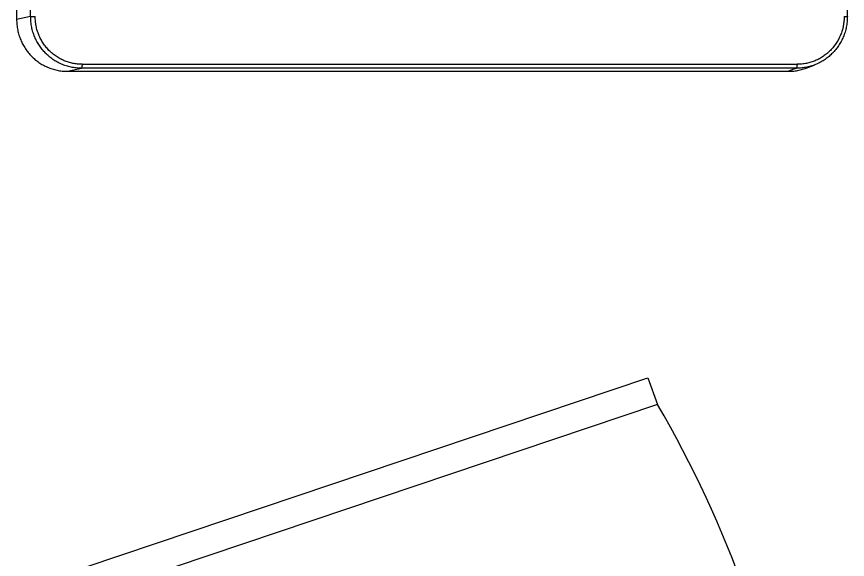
# Model space of a CAD drawing. Header units: millimetres. Extents: x -33000 to 294000, y 0 to 42408.
# Drawn here: x 135922.6 to 136131.4, y 14892 to 15028.4 of the extents above; entities that cross this region are included whole.
import ezdxf

# ---------------------------------------------------------------- set-up
doc = ezdxf.new("R2010")
doc.units = ezdxf.units.MM
doc.header["$LTSCALE"] = 50
doc.layers.add('arch', color=8, linetype='Continuous')

msp = doc.modelspace()

# ---------------------------------------------------------------- linework, layer by layer
at = {"layer": 'arch'}
for p, q in [((135922.65, 15281.59), (135922.65, 15027.61)), ((135926.17, 15028.38), (135926.17, 15280.83)), ((136131.44, 15028.37), (136131.44, 15145.11)), ((135926.17, 15028.38), (135922.65, 15027.61)), ((135935.39, 15014.63), (135938.91, 15015.39)), ((136118.69, 15015.39), (135938.91, 15015.39)), ((135939.09, 15016.39), (136118.86, 15016.39)), ((136118.69, 15015.39), (136116.66, 15014.63)), ((136121.08, 15015.44), (136123.11, 15016.2)), ((135935.38, 15014.63), (136116.66, 15014.63)), ((135935.39, 15014.63), (136116.66, 15014.63)), ((135459.71, 14728.54), (136081.3, 14937.63)), ((136081.3, 14937.63), (136083.74, 14930.92)), ((136083.74, 14930.92), (135462.15, 14721.83))]:
    msp.add_line(p, q, dxfattribs=at)
msp.add_arc((135830.71, 14784.4), 292.4, 349.0297, 30.0745, dxfattribs=at)
for points, knots in [([(135922.65, 15027.61), (135922.65, 15027.17), (135922.67, 15026.72), (135922.76, 15025.84), (135922.83, 15025.41), (135923, 15024.55), (135923.11, 15024.13), (135923.36, 15023.31), (135923.51, 15022.91), (135923.84, 15022.13), (135924.02, 15021.75), (135924.41, 15021.01), (135924.63, 15020.66), (135925.08, 15019.97), (135925.32, 15019.65), (135925.71, 15019.18), (135925.84, 15019.02), (135926.04, 15018.8), (135926.14, 15018.69), (135926.24, 15018.58), (135926.31, 15018.51), (135926.35, 15018.47), (135926.66, 15018.15), (135926.95, 15017.88), (135927.57, 15017.36), (135927.89, 15017.11), (135928.56, 15016.65), (135928.91, 15016.43), (135929.63, 15016.03), (135930.01, 15015.84), (135930.77, 15015.51), (135931.17, 15015.36), (135931.97, 15015.1), (135932.39, 15014.99), (135933.23, 15014.81), (135933.65, 15014.75), (135934.52, 15014.66), (135934.95, 15014.63), (135935.39, 15014.63)], [0, 0, 0, 0, 0.0625, 0.0625, 0.125, 0.125, 0.1875, 0.1875, 0.25, 0.25, 0.3125, 0.3125, 0.375, 0.375, 0.4375, 0.4375, 0.46875, 0.46875, 0.484375, 0.492187, 0.492187, 0.5, 0.5, 0.5625, 0.5625, 0.625, 0.625, 0.6875, 0.6875, 0.75, 0.75, 0.8125, 0.8125, 0.875, 0.875, 0.9375, 0.9375, 1, 1, 1, 1]), ([(135926.17, 15028.38), (135926.18, 15028.38), (135926.2, 15028.38), (135926.26, 15028.38), (135926.29, 15028.38), (135926.36, 15028.38), (135926.41, 15028.38), (135926.5, 15028.38), (135926.55, 15028.38), (135926.65, 15028.38), (135926.71, 15028.38), (135926.83, 15028.38), (135926.89, 15028.38), (135927.01, 15028.38), (135927.08, 15028.38), (135927.2, 15028.38), (135927.27, 15028.38), (135927.33, 15028.38)], [0, 0, 0, 0, 0.125, 0.125, 0.25, 0.25, 0.375, 0.375, 0.5, 0.5, 0.625, 0.625, 0.75, 0.75, 0.875, 0.875, 1, 1, 1, 1]), ([(135938.91, 15015.39), (135938.47, 15015.39), (135938.04, 15015.42), (135937.17, 15015.51), (135936.75, 15015.58), (135935.91, 15015.75), (135935.49, 15015.86), (135934.69, 15016.12), (135934.29, 15016.27), (135933.53, 15016.6), (135933.15, 15016.79), (135932.43, 15017.19), (135932.08, 15017.41), (135931.41, 15017.87), (135931.09, 15018.12), (135930.63, 15018.51), (135930.48, 15018.64), (135930.26, 15018.85), (135930.15, 15018.95), (135930.04, 15019.06), (135929.97, 15019.13), (135929.94, 15019.16), (135929.62, 15019.48), (135929.36, 15019.78), (135928.85, 15020.41), (135928.6, 15020.74), (135928.15, 15021.42), (135927.93, 15021.77), (135927.54, 15022.51), (135927.36, 15022.89), (135927.03, 15023.67), (135926.88, 15024.07), (135926.63, 15024.89), (135926.52, 15025.31), (135926.35, 15026.17), (135926.28, 15026.6), (135926.19, 15027.48), (135926.17, 15027.93), (135926.17, 15028.38)], [0, 0, 0, 0, 0.0625, 0.0625, 0.125, 0.125, 0.1875, 0.1875, 0.25, 0.25, 0.3125, 0.3125, 0.375, 0.375, 0.4375, 0.4375, 0.46875, 0.46875, 0.484375, 0.492188, 0.492188, 0.5, 0.5, 0.5625, 0.5625, 0.625, 0.625, 0.6875, 0.6875, 0.75, 0.75, 0.8125, 0.8125, 0.875, 0.875, 0.9375, 0.9375, 1, 1, 1, 1]), ([(135939.09, 15016.39), (135938.71, 15016.39), (135938.32, 15016.41), (135937.56, 15016.49), (135937.18, 15016.55), (135936.42, 15016.7), (135936.05, 15016.79), (135935.31, 15017.02), (135934.95, 15017.15), (135934.23, 15017.45), (135933.89, 15017.62), (135933.21, 15017.99), (135932.88, 15018.19), (135932.24, 15018.63), (135931.93, 15018.86), (135931.33, 15019.36), (135931.05, 15019.62), (135930.5, 15020.18), (135930.24, 15020.47), (135929.75, 15021.08), (135929.52, 15021.39), (135929.1, 15022.04), (135928.9, 15022.38), (135928.53, 15023.07), (135928.37, 15023.43), (135928.08, 15024.15), (135927.95, 15024.52), (135927.72, 15025.27), (135927.63, 15025.65), (135927.48, 15026.42), (135927.42, 15026.81), (135927.35, 15027.59), (135927.33, 15027.99), (135927.33, 15028.38)], [0, 0, 0, 0, 0.0625, 0.0625, 0.125, 0.125, 0.1875, 0.1875, 0.25, 0.25, 0.3125, 0.3125, 0.375, 0.375, 0.4375, 0.4375, 0.5, 0.5, 0.5625, 0.5625, 0.625, 0.625, 0.6875, 0.6875, 0.75, 0.75, 0.8125, 0.8125, 0.875, 0.875, 0.9375, 0.9375, 1, 1, 1, 1]), ([(136131.43, 15028.38), (136131.43, 15027.93), (136131.41, 15027.48), (136131.32, 15026.6), (136131.25, 15026.17), (136131.08, 15025.31), (136130.97, 15024.89), (136130.72, 15024.07), (136130.57, 15023.67), (136130.25, 15022.89), (136130.06, 15022.51), (136129.67, 15021.77), (136129.46, 15021.42), (136129, 15020.73), (136128.76, 15020.4), (136128.37, 15019.93), (136128.24, 15019.78), (136128.04, 15019.56), (136127.94, 15019.44), (136127.84, 15019.34), (136127.77, 15019.26), (136127.73, 15019.23), (136127.42, 15018.91), (136127.13, 15018.64), (136126.51, 15018.12), (136126.19, 15017.87), (136125.52, 15017.41), (136125.17, 15017.19), (136124.45, 15016.79), (136124.07, 15016.6), (136123.31, 15016.27), (136122.91, 15016.12), (136122.11, 15015.86), (136121.69, 15015.75), (136120.85, 15015.58), (136120.43, 15015.51), (136119.56, 15015.42), (136119.13, 15015.39), (136118.69, 15015.39)], [0, 0, 0, 0, 0.0625, 0.0625, 0.125, 0.125, 0.1875, 0.1875, 0.25, 0.25, 0.3125, 0.3125, 0.375, 0.375, 0.4375, 0.4375, 0.46875, 0.46875, 0.484375, 0.492188, 0.492188, 0.5, 0.5, 0.5625, 0.5625, 0.625, 0.625, 0.6875, 0.6875, 0.75, 0.75, 0.8125, 0.8125, 0.875, 0.875, 0.9375, 0.9375, 1, 1, 1, 1]), ([(136130.63, 15028.38), (136130.63, 15027.98), (136130.61, 15027.59), (136130.54, 15026.81), (136130.48, 15026.42), (136130.33, 15025.65), (136130.24, 15025.27), (136130.01, 15024.52), (136129.88, 15024.15), (136129.59, 15023.43), (136129.42, 15023.07), (136129.06, 15022.38), (136128.86, 15022.04), (136128.43, 15021.39), (136128.21, 15021.07), (136127.72, 15020.47), (136127.46, 15020.18), (136126.91, 15019.62), (136126.63, 15019.36), (136126.03, 15018.86), (136125.72, 15018.63), (136125.08, 15018.19), (136124.75, 15017.99), (136124.07, 15017.62), (136123.72, 15017.45), (136123.01, 15017.15), (136122.65, 15017.02), (136121.91, 15016.79), (136121.54, 15016.7), (136120.78, 15016.54), (136120.4, 15016.49), (136119.63, 15016.41), (136119.25, 15016.39), (136118.86, 15016.39)], [0, 0, 0, 0, 0.0625, 0.0625, 0.125, 0.125, 0.1875, 0.1875, 0.25, 0.25, 0.3125, 0.3125, 0.375, 0.375, 0.4375, 0.4375, 0.5, 0.5, 0.5625, 0.5625, 0.625, 0.625, 0.6875, 0.6875, 0.75, 0.75, 0.8125, 0.8125, 0.875, 0.875, 0.9375, 0.9375, 1, 1, 1, 1]), ([(136130.63, 15028.38), (136130.69, 15028.38), (136130.75, 15028.38), (136130.87, 15028.38), (136130.93, 15028.38), (136131.03, 15028.38), (136131.08, 15028.38), (136131.17, 15028.38), (136131.22, 15028.38), (136131.29, 15028.38), (136131.32, 15028.38), (136131.37, 15028.38), (136131.39, 15028.38), (136131.43, 15028.38), (136131.43, 15028.38), (136131.44, 15028.38), (136131.44, 15028.38), (136131.43, 15028.38)], [0, 0, 0, 0, 0.125, 0.125, 0.25, 0.25, 0.375, 0.375, 0.5, 0.5, 0.625, 0.625, 0.75, 0.75, 0.875, 0.875, 1, 1, 1, 1]), ([(135939.09, 15016.39), (135939.09, 15016.33), (135939.09, 15016.27), (135939.09, 15016.14), (135939.08, 15016.08), (135939.07, 15015.96), (135939.07, 15015.91), (135939.06, 15015.8), (135939.05, 15015.75), (135939.03, 15015.66), (135939.02, 15015.62), (135939, 15015.54), (135938.99, 15015.51), (135938.97, 15015.46), (135938.96, 15015.44), (135938.94, 15015.41), (135938.92, 15015.4), (135938.91, 15015.39)], [0, 0, 0, 0, 0.125, 0.125, 0.25, 0.25, 0.375, 0.375, 0.5, 0.5, 0.625, 0.625, 0.75, 0.75, 0.875, 0.875, 1, 1, 1, 1]), ([(136116.66, 15014.63), (136117.1, 15014.63), (136117.54, 15014.66), (136118.4, 15014.75), (136118.83, 15014.81), (136119.67, 15014.99), (136120.08, 15015.1), (136120.69, 15015.29), (136120.89, 15015.36), (136121.08, 15015.44)], [0, 0, 0, 0, 0.285572, 0.285572, 0.571143, 0.571143, 0.856715, 0.856715, 1, 1, 1, 1]), ([(136118.69, 15015.39), (136118.7, 15015.4), (136118.71, 15015.41), (136118.73, 15015.44), (136118.74, 15015.46), (136118.77, 15015.51), (136118.78, 15015.54), (136118.8, 15015.62), (136118.81, 15015.66), (136118.82, 15015.75), (136118.83, 15015.8), (136118.84, 15015.91), (136118.85, 15015.96), (136118.86, 15016.08), (136118.86, 15016.14), (136118.86, 15016.27), (136118.87, 15016.33), (136118.87, 15016.39)], [0, 0, 0, 0, 0.125, 0.125, 0.25, 0.25, 0.375, 0.375, 0.5, 0.5, 0.625, 0.625, 0.75, 0.75, 0.875, 0.875, 1, 1, 1, 1])]:
    msp.add_open_spline(points, degree=3, knots=knots, dxfattribs=at)

doc.saveas('drawing.dxf')
